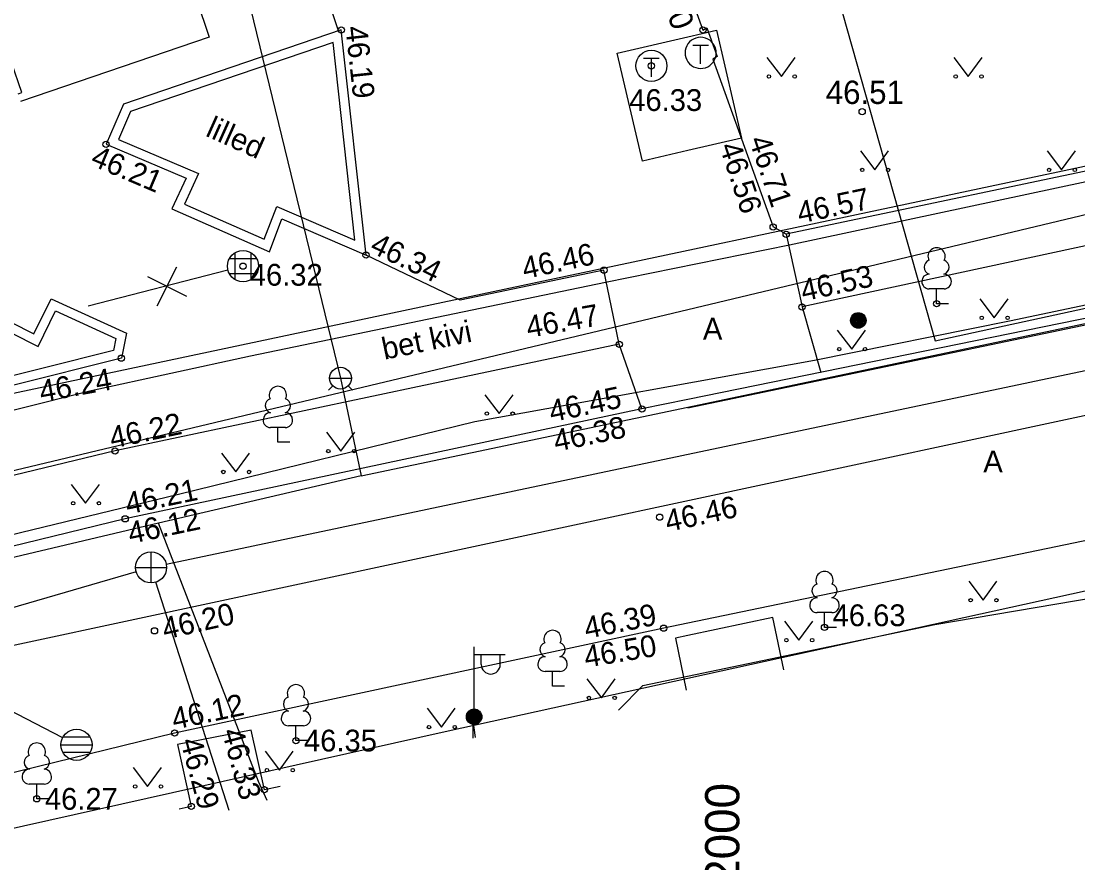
# Model space of a CAD drawing. Extents: x 641848 to 642067, y 6456098 to 6456256.
# Drawn here: x 641978.58 to 642012.52, y 6456154.73 to 6456181.78 of the extents above; entities that cross this region are included whole.
import ezdxf

# ---------------------------------------------------------------- set-up
doc = ezdxf.new("R2010")
doc.units = 0
for name, color, linetype in [('DKAEV', 7, 'Continuous'), ('DTRASS', 7, 'Continuous'), ('HALJASTUS', 7, 'Continuous'), ('HOONE', 7, 'Continuous'), ('KKAEV', 7, 'Continuous'), ('KORGUS', 7, 'Continuous'), ('KPKAABEL', 7, 'Continuous'), ('KTRASS', 7, 'Continuous'), ('MOOTPIIR', 7, 'Continuous'), ('MPKAABEL', 7, 'Continuous'), ('PIIR', 7, 'Continuous'), ('POST', 7, 'Continuous'), ('PUU', 7, 'Continuous'), ('RAJATIS', 7, 'Continuous'), ('SITRASS', 7, 'Continuous'), ('SKKAEV', 7, 'Continuous'), ('SKTRASS', 7, 'Continuous'), ('TEE', 7, 'Continuous'), ('TKAEV', 7, 'Continuous'), ('TTRASS', 7, 'Continuous'), ('VKAEV', 7, 'Continuous'), ('VORK', 7, 'Continuous'), ('VTRASS', 7, 'Continuous')]:
    doc.layers.add(name, color=color, linetype=linetype)

msp = doc.modelspace()

# ---------------------------------------------------------------- linework, layer by layer
at = {"layer": 'DKAEV'}
for p, q in [((641985.273, 6456174.156), (641986.139, 6456174.156)), ((641985.456, 6456173.473), (641985.456, 6456174.339)), ((641985.956, 6456174.339), (641985.956, 6456173.473)), ((641986.139, 6456173.656), (641985.273, 6456173.656))]:
    msp.add_line(p, q, dxfattribs=at)
msp.add_circle((641985.706, 6456173.906), 0.5, dxfattribs=at)
at = {"layer": 'DTRASS'}
for p, q in [((641982.951, 6456172.634), (641983.584, 6456173.883)), ((641982.643, 6456173.575), (641983.892, 6456172.942))]:
    msp.add_line(p, q, dxfattribs=at)
msp.add_lwpolyline([(641985.222, 6456173.781), (641980.736, 6456172.62)], dxfattribs=at)
at = {"layer": 'HALJASTUS'}
for p, q in [((642002.537, 6456180.607), (642003, 6456180)), ((642003, 6456180), (642003.446, 6456180.607)), ((642008.537, 6456180.607), (642009, 6456180)), ((642009, 6456180), (642009.446, 6456180.607)), ((642005.537, 6456177.607), (642006, 6456177)), ((642006, 6456177), (642006.446, 6456177.607)), ((642011.537, 6456177.607), (642012, 6456177)), ((642012, 6456177), (642012.446, 6456177.607)), ((642009.375, 6456172.853), (642009.838, 6456172.246)), ((642009.838, 6456172.246), (642010.284, 6456172.853)), ((642004.796, 6456171.848), (642005.259, 6456171.241)), ((642005.259, 6456171.241), (642005.705, 6456171.848)), ((641993.477, 6456169.776), (641993.94, 6456169.17)), ((641993.94, 6456169.17), (641994.386, 6456169.776)), ((641988.384, 6456168.57), (641988.847, 6456167.963)), ((641988.847, 6456167.963), (641989.293, 6456168.57)), ((641985.011, 6456167.9), (641985.475, 6456167.293)), ((641985.475, 6456167.293), (641985.92, 6456167.9)), ((641980.186, 6456166.895), (641980.65, 6456166.288)), ((641980.65, 6456166.288), (641981.095, 6456166.895)), ((642009.017, 6456163.779), (642009.481, 6456163.172)), ((642009.481, 6456163.172), (642009.926, 6456163.779)), ((642003.098, 6456162.495), (642003.562, 6456161.888)), ((642003.562, 6456161.888), (642004.007, 6456162.495)), ((641996.755, 6456160.641), (641997.218, 6456160.034)), ((641997.218, 6456160.034), (641997.664, 6456160.641)), ((641991.617, 6456159.702), (641992.081, 6456159.096)), ((641992.081, 6456159.096), (641992.526, 6456159.702)), ((641986.413, 6456158.318), (641986.876, 6456157.711)), ((641986.876, 6456157.711), (641987.322, 6456158.318)), ((641982.18, 6456157.793), (641982.643, 6456157.186)), ((641982.643, 6456157.186), (641983.089, 6456157.793))]:
    msp.add_line(p, q, dxfattribs=at)
for centre in [(642002.599, 6456180), (642003.428, 6456180), (642008.599, 6456180), (642009.428, 6456180), (642005.599, 6456177), (642006.428, 6456177), (642011.599, 6456177), (642012.428, 6456177), (642009.437, 6456172.246), (642010.266, 6456172.246), (642004.858, 6456171.241), (642005.687, 6456171.241), (641993.539, 6456169.17), (641994.368, 6456169.17), (641988.446, 6456167.963), (641989.275, 6456167.963), (641985.074, 6456167.293), (641985.902, 6456167.293), (641980.249, 6456166.288), (641981.078, 6456166.288), (642009.08, 6456163.172), (642009.909, 6456163.172), (642003.161, 6456161.888), (642003.989, 6456161.888), (641996.817, 6456160.034), (641997.646, 6456160.034), (641991.68, 6456159.096), (641992.508, 6456159.096), (641986.475, 6456157.711), (641987.304, 6456157.711), (641982.242, 6456157.186), (641983.071, 6456157.186)]:
    msp.add_circle(centre, 0.055, dxfattribs=at)
at = {"layer": 'HOONE'}
for points in [[(641984.725, 6456199.829), (641987.888, 6456190.511), (641988.93, 6456190.876), (641991.448, 6456183.72), (641991.089, 6456183.592), (641990.609, 6456184.903), (641988.049, 6456183.992), (641988.092, 6456183.83), (641984.217, 6456182.491), (641984.62, 6456181.27), (641978.56, 6456179.201)], [(641978.48, 6456179.443), (641978.597, 6456179.483), (641978.267, 6456180.449)]]:
    msp.add_lwpolyline(points, dxfattribs=at)
at = {"layer": 'KKAEV'}
for p, q in [((641982.751, 6456163.727), (641982.751, 6456164.727)), ((641982.251, 6456164.227), (641983.251, 6456164.227))]:
    msp.add_line(p, q, dxfattribs=at)
msp.add_circle((641982.751, 6456164.227), 0.5, dxfattribs=at)
at = {"layer": 'KORGUS'}
for centre in [(641988.862, 6456181.496), (642000.479, 6456181.492), (641998.824, 6456180.343), (642005.596, 6456178.868), (641981.308, 6456177.822), (642002.737, 6456175.165), (642003.155, 6456174.932), (641989.658, 6456174.261), (641985.706, 6456173.906), (641997.301, 6456173.777), (642003.665, 6456172.595), (642007.986, 6456172.701), (641997.793, 6456171.396), (641981.799, 6456170.949), (641998.52, 6456169.319), (641981.598, 6456167.967), (641981.92, 6456165.788), (641999.092, 6456165.841), (641982.864, 6456162.189), (641999.222, 6456162.275), (642004.386, 6456162.299), (641983.509, 6456158.904), (641987.405, 6456158.662), (641986.394, 6456157.081), (641979.082, 6456156.79), (641984.046, 6456156.547)]:
    msp.add_circle(centre, 0.1, dxfattribs=at)
at = {"layer": 'KPKAABEL'}
msp.add_lwpolyline([(641997.77, 6456159.637), (641998.555, 6456160.43), (642007.934, 6456162.387), (642016.34, 6456163.82), (642017.074, 6456164.523), (642017.043, 6456166.328), (642013.789, 6456178.152), (642011.555, 6456187.77), (642009.25, 6456197.563), (642006.395, 6456207.664), (642003.582, 6456218.328), (642001.031, 6456223.133), (642000.637, 6456224.871), (642000.875, 6456226.195), (642003.645, 6456227.457)], dxfattribs=at)
at = {"layer": 'KTRASS'}
for points in [[(641986.759, 6456249.423), (641990.513, 6456232.101), (641995.149, 6456212.049), (641999.387, 6456197.232), (642004.66, 6456183.102), (642007.94, 6456171.507), (642037.902, 6456178.018), (642042.267, 6456179.052)], [(641983.24, 6456164.33), (642033.132, 6456174.853)], [(641982.271, 6456164.087), (641955.699, 6456156.352)], [(641985.258, 6456156.417), (641982.904, 6456163.751)]]:
    msp.add_lwpolyline(points, dxfattribs=at)
at = {"layer": 'MOOTPIIR'}
msp.add_lwpolyline([(641926.322, 6456206.329), (641938.148, 6456213.643), (641951.588, 6456230.499), (641966.541, 6456247.273), (641992.672, 6456253.998), (641999.738, 6456240.743), (642004.054, 6456238.627), (642009.492, 6456238.627), (642011.908, 6456231.243), (642021.446, 6456232.496), (642025.761, 6456222.003), (642030.415, 6456208.416), (642033.393, 6456200.903), (642038.043, 6456184.101), (642039.856, 6456184.101), (642041.798, 6456176.243), (642041.204, 6456169.723), (641992.201, 6456158.947), (641973.86, 6456154.845), (641954.863, 6456148.139), (641938.205, 6456139.849), (641924.633, 6456131.312)], dxfattribs=at)
at = {"layer": 'MPKAABEL'}
msp.add_lwpolyline([(641993.174, 6456158.762), (641993.087, 6456159.385), (641993.087, 6456158.744)], dxfattribs=at)
at = {"layer": 'PIIR'}
msp.add_lwpolyline([(641898.43, 6456129.71), (641947.25, 6456163.24), (642019.41, 6456178.53), (642003.15, 6456222.86), (641998.53, 6456235.47), (641991.125, 6456255.612)], dxfattribs=at)
at = {"layer": 'POST'}
for p, q in [((641993.131, 6456159.676), (641993.131, 6456161.676)), ((641993.131, 6456161.426), (641994.131, 6456161.426)), ((641993.358, 6456161.105), (641993.358, 6456161.426)), ((641993.97, 6456161.105), (641993.97, 6456161.426)), ((641993.131, 6456159.426), (641993.131, 6456159.426))]:
    msp.add_line(p, q, dxfattribs=at)
for centre, radius in [((642005.471, 6456172.162), 0.25), ((642005.471, 6456172.162), 0.225), ((642005.471, 6456172.162), 0.2), ((642005.471, 6456172.162), 0.175), ((642005.471, 6456172.162), 0.15), ((642005.471, 6456172.162), 0.125), ((642005.471, 6456172.162), 0.1), ((642005.471, 6456172.162), 0.075), ((642005.471, 6456172.162), 0.05), ((642005.471, 6456172.162), 0.025), ((641993.131, 6456159.426), 0.25), ((641993.131, 6456159.426), 0.225), ((641993.131, 6456159.426), 0.2), ((641993.131, 6456159.426), 0.175), ((641993.131, 6456159.426), 0.15), ((641993.131, 6456159.426), 0.125), ((641993.131, 6456159.426), 0.1), ((641993.131, 6456159.426), 0.075), ((641993.131, 6456159.426), 0.05), ((641993.131, 6456159.426), 0.025)]:
    msp.add_circle(centre, radius, dxfattribs=at)
msp.add_arc((641993.664, 6456161.105), 0.306, 180, 0, dxfattribs=at)
at = {"layer": 'PUU'}
for p, q in [((642008.226, 6456173.176), (642007.746, 6456173.176)), ((642007.986, 6456172.701), (642007.986, 6456173.176)), ((642008.366, 6456172.701), (642007.986, 6456172.701)), ((641987.066, 6456168.723), (641986.586, 6456168.723)), ((641986.826, 6456168.248), (641986.826, 6456168.723)), ((641987.206, 6456168.248), (641986.826, 6456168.248)), ((642004.626, 6456162.774), (642004.146, 6456162.774)), ((642004.386, 6456162.299), (642004.386, 6456162.774)), ((642004.766, 6456162.299), (642004.386, 6456162.299)), ((641995.889, 6456160.883), (641995.409, 6456160.883)), ((641995.649, 6456160.408), (641995.649, 6456160.883)), ((641996.029, 6456160.408), (641995.649, 6456160.408)), ((641987.645, 6456159.137), (641987.165, 6456159.137)), ((641987.405, 6456158.662), (641987.405, 6456159.137)), ((641987.785, 6456158.662), (641987.405, 6456158.662)), ((641979.322, 6456157.265), (641978.842, 6456157.265)), ((641979.082, 6456156.79), (641979.082, 6456157.265)), ((641979.462, 6456156.79), (641979.082, 6456156.79))]:
    msp.add_line(p, q, dxfattribs=at)
for centre, radius, start, end in [((642007.986, 6456174.221), 0.277, 332.5799, 207.4201), ((642007.816, 6456173.874), 0.233, 109.0217, 253.1415), ((642008.156, 6456173.874), 0.233, 286.8508, 70.9859), ((642007.749, 6456173.413), 0.238, 90.0016, 269.3953), ((642008.223, 6456173.413), 0.238, 270.6047, 89.9984), ((641986.826, 6456169.768), 0.277, 332.5799, 207.4201), ((641986.656, 6456169.421), 0.233, 109.0217, 253.1415), ((641986.996, 6456169.421), 0.233, 286.8508, 70.9859), ((641986.589, 6456168.96), 0.238, 90.0016, 269.3953), ((641987.063, 6456168.96), 0.238, 270.6047, 89.9984), ((642004.386, 6456163.819), 0.277, 332.5799, 207.4201), ((642004.216, 6456163.472), 0.233, 109.0217, 253.1415), ((642004.556, 6456163.472), 0.233, 286.8508, 70.9859), ((642004.149, 6456163.011), 0.238, 90.0016, 269.3953), ((642004.623, 6456163.011), 0.238, 270.6047, 89.9984), ((641995.649, 6456161.928), 0.277, 332.5799, 207.4201), ((641995.479, 6456161.581), 0.233, 109.0217, 253.1415), ((641995.819, 6456161.581), 0.233, 286.8508, 70.9859), ((641995.412, 6456161.12), 0.238, 90.0016, 269.3953), ((641995.886, 6456161.12), 0.238, 270.6047, 89.9984), ((641987.405, 6456160.182), 0.277, 332.5799, 207.4201), ((641987.235, 6456159.835), 0.233, 109.0217, 253.1415), ((641987.575, 6456159.835), 0.233, 286.8508, 70.9859), ((641987.168, 6456159.374), 0.238, 90.0016, 269.3953), ((641987.642, 6456159.374), 0.238, 270.6047, 89.9984), ((641979.082, 6456158.31), 0.277, 332.5799, 207.4201), ((641978.912, 6456157.963), 0.233, 109.0217, 253.1415), ((641979.252, 6456157.963), 0.233, 286.8508, 70.9859), ((641978.845, 6456157.502), 0.238, 90.0016, 269.3953), ((641979.319, 6456157.502), 0.238, 270.6047, 89.9984)]:
    msp.add_arc(centre, radius, start, end, dxfattribs=at)
at = {"layer": 'RAJATIS'}
for points in [[(641988.862, 6456181.496), (641981.871, 6456179.114), (641981.308, 6456177.822), (641983.876, 6456176.731), (641983.421, 6456175.75), (641986.552, 6456174.367), (641986.957, 6456175.424), (641989.658, 6456174.261)], [(641988.605, 6456181.091), (641982.093, 6456178.873), (641981.704, 6456177.98), (641984.279, 6456176.886), (641983.822, 6456175.901), (641986.385, 6456174.769), (641986.789, 6456175.823), (641989.303, 6456174.74)], [(641963.114, 6456165.895), (641962.883, 6456166.516), (641968.958, 6456177.846), (641971.36, 6456176.697), (641970.885, 6456175.659), (641973.792, 6456174.262), (641974.313, 6456175.338), (641976.605, 6456174.257), (641976.086, 6456173.197), (641978.991, 6456171.733), (641979.546, 6456172.861), (641981.965, 6456171.751), (641981.799, 6456170.949), (641974.792, 6456169.191), (641972.073, 6456168.48), (641969.69, 6456167.789)], [(641963.298, 6456166.26), (641963.211, 6456166.494), (641969.087, 6456177.452), (641970.964, 6456176.554), (641970.49, 6456175.516), (641973.932, 6456173.862), (641974.454, 6456174.94), (641976.202, 6456174.116), (641975.686, 6456173.063), (641979.126, 6456171.329), (641979.686, 6456172.467), (641981.623, 6456171.578), (641981.543, 6456171.194), (641974.718, 6456169.482), (641971.993, 6456168.769), (641969.606, 6456168.077)]]:
    msp.add_lwpolyline(points, close=True, dxfattribs=at)
at = {"layer": 'SITRASS'}
for points in [[(641951.057, 6456160.93), (641953.35, 6456161.993), (641959.226, 6456163.874), (641960.126, 6456164.167), (641973.743, 6456168.138), (641980.827, 6456169.913), (641985.945, 6456171.024), (641997.351, 6456173.39), (642003.257, 6456174.59), (642013.739, 6456176.835), (642025.635, 6456179.306), (642030.314, 6456179.821)], [(641951.089, 6456160.836), (642000, 6456172.517), (642030.325, 6456179.76)], [(642040.972, 6456178.9), (642036.859, 6456177.586), (642028.04, 6456175.864), (642010.332, 6456172.137), (642004.069, 6456170.878), (641993.156, 6456168.899), (641983.634, 6456166.566), (641974.925, 6456164.458), (641964.071, 6456161.339), (641955.658, 6456158.344), (641950.046, 6456155.812), (641947.713, 6456154.94), (641944.898, 6456153.677), (641940.714, 6456151.462), (641930.761, 6456146.063), (641918.211, 6456137.7), (641910.065, 6456132.205), (641902.272, 6456126.868)]]:
    msp.add_lwpolyline(points, dxfattribs=at)
at = {"layer": 'SKKAEV'}
for p, q in [((641980.789, 6456158.775), (641979.929, 6456158.775)), ((641979.859, 6456158.525), (641980.859, 6456158.525)), ((641980.789, 6456158.275), (641979.929, 6456158.275))]:
    msp.add_line(p, q, dxfattribs=at)
msp.add_circle((641980.359, 6456158.525), 0.5, dxfattribs=at)
at = {"layer": 'SKTRASS'}
for points in [[(642020.812, 6456170.827), (641975.886, 6456161.189)], [(641979.915, 6456158.754), (641975.841, 6456160.855)]]:
    msp.add_lwpolyline(points, dxfattribs=at)
at = {"layer": 'TEE'}
for points in [[(641995.265, 6456202.571), (641994.372, 6456198.596), (641997.44, 6456189.969), (642000.479, 6456181.492), (642000.608, 6456181.564), (642000.941, 6456180.642), (642000.8, 6456180.558), (642002.737, 6456175.165)], [(641988.77, 6456181.465), (641988.395, 6456182.608), (641991.082, 6456183.579)], [(642029.902, 6456180.545), (642026.346, 6456179.826), (642014.965, 6456177.422), (642003.155, 6456174.932), (642003.665, 6456172.595)], [(642031.56, 6456178.424), (642026.641, 6456177.444), (642015.401, 6456175.128), (642003.665, 6456172.595)], [(642031.99, 6456176.174), (642015.226, 6456172.729), (642000, 6456169.621)], [(642003.155, 6456174.932), (642002.737, 6456175.165)], [(641998.52, 6456169.319), (641997.793, 6456171.396), (641997.301, 6456173.777), (641992.686, 6456172.811), (641989.658, 6456174.261)], [(642003.665, 6456172.595), (642004.271, 6456170.493)], [(641997.793, 6456171.396), (641981.598, 6456167.967), (641975.435, 6456166.481), (641969.753, 6456164.895), (641962.401, 6456162.648), (641957.054, 6456160.997), (641955.487, 6456160.433), (641954.604, 6456163)], [(642042.372, 6456171.233), (642033.116, 6456169.306), (642017.287, 6456166.028), (642000, 6456162.437)], [(642000, 6456169.621), (641998.52, 6456169.319), (641981.92, 6456165.788), (641976.388, 6456164.433), (641970.128, 6456162.697), (641963.768, 6456160.809), (641956.055, 6456158.402), (641952.946, 6456157.23), (641949.692, 6456155.892), (641947.798, 6456154.961), (641941.55, 6456151.807), (641927.315, 6456143.384), (641923.486, 6456140.881), (641918.486, 6456137.564), (641906.126, 6456128.98)], [(642003.078, 6456160.938), (642002.726, 6456162.614), (642000, 6456162.035)], [(642003.078, 6456160.938), (642002.726, 6456162.614), (642000, 6456162.035)], [(642000, 6456162.437), (641999.222, 6456162.275), (641983.509, 6456158.904), (641978.002, 6456157.55), (641972.318, 6456156.058), (641962.843, 6456153.124), (641958.449, 6456151.627), (641955.591, 6456150.3)], [(642000, 6456162.035), (641999.595, 6456161.949), (641999.944, 6456160.284)], [(641986.902, 6456157.189), (641986.394, 6456157.081), (641985.973, 6456159.001), (641983.604, 6456158.537), (641984.046, 6456156.547), (641983.654, 6456156.457)]]:
    msp.add_lwpolyline(points, dxfattribs=at)
at = {"layer": 'TKAEV'}
for p, q in [((642000.157, 6456181.01), (642000.657, 6456181.01)), ((642000.157, 6456181.01), (642000.657, 6456181.01)), ((642000.407, 6456180.41), (642000.407, 6456181.01)), ((642000.407, 6456180.41), (642000.407, 6456181.01)), ((641998.574, 6456180.593), (641999.074, 6456180.593)), ((641998.824, 6456179.993), (641998.824, 6456180.593))]:
    msp.add_line(p, q, dxfattribs=at)
msp.add_circle((641998.824, 6456180.343), 0.5, dxfattribs=at)
for start, end in [(215.5121, 144.4879), (215.5121, 144.4879), (144.4879, 215.5121)]:
    msp.add_arc((642000.407, 6456180.76), 0.5, start, end, dxfattribs=at)
at = {"layer": 'TTRASS'}
for points in [[(642000, 6456181.276), (642000.911, 6456181.488), (642001.719, 6456178.022), (642000, 6456177.621)], [(642000, 6456181.276), (642000.911, 6456181.488), (642001.719, 6456178.022), (642000, 6456177.621)], [(642000, 6456177.621), (641998.538, 6456177.28), (641997.73, 6456180.746), (642000, 6456181.276)]]:
    msp.add_lwpolyline(points, dxfattribs=at)
at = {"layer": 'VKAEV'}
for p, q in [((641988.488, 6456170.308), (641989.188, 6456170.308)), ((641988.591, 6456170.061), (641988.451, 6456169.921)), ((641989.085, 6456170.061), (641989.225, 6456169.921))]:
    msp.add_line(p, q, dxfattribs=at)
msp.add_circle((641988.838, 6456170.308), 0.35, dxfattribs=at)
at = {"layer": 'VTRASS'}
for points in [[(641985.748, 6456183.027), (641988.838, 6456170.308), (641989.506, 6456167.167), (641982.99, 6456165.652)], [(642000, 6456169.358), (642018.256, 6456173.169), (642034.286, 6456176.644), (642032.964, 6456182.013)], [(642000, 6456169.378), (642017.998, 6456173.172)], [(641989.506, 6456167.167), (642000, 6456169.378)], [(641986.477, 6456156.741), (641986.207, 6456157.348), (641982.99, 6456165.652), (641973.608, 6456163.428), (641959.328, 6456158.617), (641952.032, 6456155.26)]]:
    msp.add_lwpolyline(points, dxfattribs=at)

# ---------------------------------------------------------------- texts
at = {"layer": 'HALJASTUS'}
msp.add_text('lilled', height=0.7, rotation=335.8068, dxfattribs=at).set_placement((641984.47, 6456178.105))
at = {"layer": 'KORGUS'}
for s, height, rotation, p in [('46.40', 0.75, 290.2439, (641998.655, 6456183.791)), (' 46.19', 0.7, 276.2785, (641988.966, 6456181.847)), (' 46.56', 0.7, 288.1349, (642000.923, 6456178.007)), (' 46.71', 0.7, 288.515, (642001.871, 6456178.213)), (' 46.21', 0.7, 336.9821, (641980.531, 6456177.27)), (' 46.57', 0.7, 11.8325, (642003.334, 6456175.219)), (' 46.34', 0.7, 334.4119, (641989.507, 6456174.489)), (' 46.46', 0.7, 12.0774, (641994.497, 6456173.434)), (' 46.53', 0.7, 12.2668, (642003.451, 6456172.718)), (' 46.47', 0.7, 9.9918, (641994.614, 6456171.554)), (' 46.24', 0.7, 10.1986, (641978.973, 6456169.487)), (' 46.45', 0.7, 11.8066, (641995.362, 6456168.837)), (' 46.22', 0.7, 11.8292, (641981.243, 6456167.989)), (' 46.38', 0.7, 11.6805, (641995.503, 6456167.889)), (' 46.21', 0.7, 11.7943, (641981.749, 6456165.87)), (' 46.46', 0.7, 12.2277, (641999.093, 6456165.307)), (' 46.46', 0.7, 12.2277, (641999.093, 6456165.307)), (' 46.46', 0.7, 12.2277, (641999.093, 6456165.307)), (' 46.12', 0.7, 11.9614, (641981.836, 6456164.924)), (' 46.20', 0.7, 12.6827, (641982.941, 6456161.848)), (' 46.39', 0.7, 11.4084, (641996.485, 6456161.875)), (' 46.50', 0.7, 9.3718, (641996.465, 6456160.963)), (' 46.12', 0.7, 11.9622, (641983.242, 6456158.954)), (' 46.33', 0.7, 285.1387, (641984.951, 6456159.212)), (' 46.29', 0.7, 284.9679, (641983.62, 6456158.905))]:
    msp.add_text(s, height=height, rotation=rotation, dxfattribs=at).set_placement(p)
for s, height, p in [('46.51', 0.75, (642004.426, 6456179.118)), (' 46.33', 0.7, (641997.853, 6456178.893)), (' 46.33', 0.7, (641997.853, 6456178.893)), (' 46.33', 0.7, (641997.853, 6456178.893)), (' 46.32', 0.7, (641985.663, 6456173.279)), (' 46.63', 0.7, (642004.386, 6456162.338)), (' 46.35', 0.7, (641987.405, 6456158.312)), (' 46.27', 0.7, (641979.082, 6456156.44))]:
    msp.add_text(s, height=height, dxfattribs=at).set_placement(p)
at = {"layer": 'TEE'}
msp.add_text('bet kivi', height=0.7, rotation=11.6894, dxfattribs=at).set_placement((641990.246, 6456170.897))
for p in [(642000.48, 6456171.547), (642009.487, 6456167.283)]:
    msp.add_text('A', height=0.7, dxfattribs=at).set_placement(p)
at = {"layer": 'VORK'}
msp.add_text('Y=642000', height=1.1, rotation=90, dxfattribs=at).set_placement((642001.65, 6456150.55))

doc.saveas('drawing.dxf')
